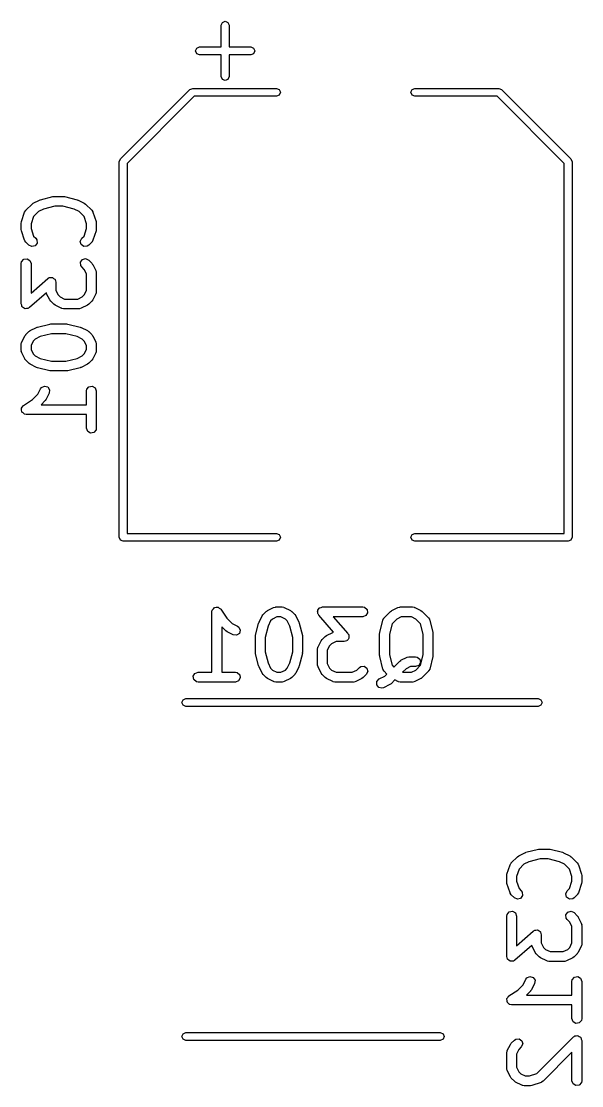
# Model space of a CAD drawing. Extents: x 54 to 297, y -260 to -31.
# Drawn here: x 96.53 to 105.12, y -74.81 to -58.5 of the extents above; entities that cross this region are included whole.
import ezdxf

# ---------------------------------------------------------------- set-up
doc = ezdxf.new("R2010")
doc.units = 0
doc.layers.add('BLACK', color=7, linetype='CONTINUOUS')

msp = doc.modelspace()

# ---------------------------------------------------------------- linework, layer by layer
at = {"layer": 'BLACK', "linetype": 'CONTINUOUS'}
for p, q in [((99.5925, -58.5625), (99.6101, -58.5201)), ((99.6101, -58.5201), (99.6525, -58.5025)), ((99.6525, -58.5025), (99.6949, -58.5201)), ((99.6949, -58.5201), (99.7125, -58.5625)), ((99.5925, -58.8962), (99.5925, -58.5625)), ((99.7125, -58.5625), (99.7125, -58.8962)), ((99.1987, -58.9562), (99.2163, -58.9138)), ((99.2163, -58.9987), (99.1987, -58.9562)), ((99.2163, -58.9138), (99.2587, -58.8962)), ((99.2587, -59.0162), (99.2163, -58.9987)), ((99.2587, -58.8962), (99.5925, -58.8962)), ((99.5925, -59.0162), (99.2587, -59.0162)), ((99.5925, -59.35), (99.5925, -59.0162)), ((99.7125, -58.8962), (100.046, -58.8962)), ((100.046, -59.0162), (99.7125, -59.0162)), ((99.7125, -59.0162), (99.7125, -59.35)), ((100.046, -58.8962), (100.089, -58.9138)), ((100.089, -58.9987), (100.046, -59.0162)), ((100.089, -58.9138), (100.106, -58.9562)), ((100.106, -58.9562), (100.089, -58.9987)), ((99.6101, -59.3924), (99.5925, -59.35)), ((99.7125, -59.35), (99.6949, -59.3924)), ((99.1244, -59.5424), (99.1544, -59.53)), ((99.1544, -59.53), (100.44, -59.53)), ((99.6525, -59.41), (99.6101, -59.3924)), ((99.6949, -59.3924), (99.6525, -59.41)), ((100.44, -59.53), (100.482, -59.5476)), ((102.518, -59.5476), (102.56, -59.53)), ((102.56, -59.53), (103.846, -59.53)), ((103.846, -59.53), (103.888, -59.5476)), ((98.0476, -60.612), (99.112, -59.5476)), ((99.1793, -59.65), (98.15, -60.6793)), ((99.112, -59.5476), (99.1244, -59.5424)), ((100.44, -59.65), (99.1793, -59.65)), ((100.482, -59.6324), (100.44, -59.65)), ((100.482, -59.5476), (100.5, -59.59)), ((100.5, -59.59), (100.482, -59.6324)), ((102.5, -59.59), (102.518, -59.5476)), ((102.518, -59.6324), (102.5, -59.59)), ((102.56, -59.65), (102.518, -59.6324)), ((103.821, -59.65), (102.56, -59.65)), ((104.85, -60.6793), (103.821, -59.65)), ((103.888, -59.5476), (104.952, -60.612)), ((98.03, -60.6544), (98.0476, -60.612)), ((98.03, -66.41), (98.03, -60.6544)), ((104.952, -60.612), (104.952, -60.612)), ((104.952, -60.612), (104.97, -60.6544)), ((104.97, -60.6544), (104.97, -66.41)), ((98.15, -60.6793), (98.15, -66.35)), ((104.85, -66.35), (104.85, -60.6793)), ((96.597, -61.3993), (96.6922, -61.3041)), ((96.6922, -61.3041), (96.7106, -61.2912)), ((96.7106, -61.2912), (96.7117, -61.2901)), ((96.7117, -61.2901), (96.8069, -61.2424)), ((96.8069, -61.2424), (96.8193, -61.2388)), ((96.8193, -61.2388), (96.8223, -61.2368)), ((96.8223, -61.2368), (97.0128, -61.1891)), ((97.0128, -61.1891), (97.0277, -61.1881)), ((97.0277, -61.1881), (97.031, -61.1869)), ((97.031, -61.1869), (97.1738, -61.1869)), ((97.1738, -61.1869), (97.1886, -61.1895)), ((97.1886, -61.1895), (97.192, -61.1891)), ((97.192, -61.1891), (97.3825, -61.2368)), ((97.3825, -61.2368), (97.3943, -61.242)), ((97.3943, -61.242), (97.3978, -61.2424)), ((97.3978, -61.2424), (97.4931, -61.2901)), ((97.4931, -61.2901), (97.5111, -61.3034)), ((97.5111, -61.3034), (97.5126, -61.3041)), ((97.5126, -61.3041), (97.6078, -61.3993)), ((96.5312, -61.5715), (96.5788, -61.4287)), ((96.5788, -61.4287), (96.5913, -61.4058)), ((96.5913, -61.4058), (96.5951, -61.4034)), ((96.5951, -61.4034), (96.597, -61.3993)), ((96.7897, -61.4188), (96.7156, -61.4929)), ((96.8667, -61.3803), (96.7897, -61.4188)), ((97.0402, -61.3369), (96.8667, -61.3803)), ((97.1646, -61.3369), (97.0402, -61.3369)), ((97.3381, -61.3803), (97.1646, -61.3369)), ((97.4151, -61.4188), (97.3381, -61.3803)), ((97.4892, -61.4929), (97.4151, -61.4188)), ((97.6078, -61.3993), (97.6227, -61.4207)), ((97.6227, -61.4207), (97.6231, -61.4252)), ((97.6231, -61.4252), (97.6259, -61.4287)), ((97.6259, -61.4287), (97.6735, -61.5715)), ((96.5274, -61.5952), (96.5313, -61.5732)), ((96.5274, -61.6905), (96.5274, -61.5952)), ((96.5313, -61.5732), (96.5312, -61.5715)), ((96.7156, -61.4929), (96.6774, -61.6074)), ((96.6774, -61.6074), (96.6774, -61.6783)), ((97.5274, -61.6074), (97.4892, -61.4929)), ((97.5274, -61.6783), (97.5274, -61.6074)), ((97.6735, -61.5715), (97.6768, -61.5937)), ((97.6768, -61.5937), (97.6774, -61.5952)), ((97.6774, -61.5952), (97.6774, -61.6905)), ((96.5279, -61.692), (96.5274, -61.6905)), ((96.5312, -61.7142), (96.5279, -61.692)), ((96.5788, -61.8571), (96.5312, -61.7142)), ((96.6774, -61.6783), (96.7156, -61.7928)), ((96.7156, -61.7928), (96.7507, -61.8279)), ((97.4541, -61.8279), (97.4892, -61.7928)), ((97.4892, -61.7928), (97.5274, -61.6783)), ((97.6735, -61.7142), (97.6259, -61.857)), ((97.6774, -61.6905), (97.6735, -61.7126)), ((97.6735, -61.7126), (97.6735, -61.7142)), ((96.5816, -61.8606), (96.5788, -61.8571)), ((96.582, -61.865), (96.5816, -61.8606)), ((96.597, -61.8864), (96.582, -61.865)), ((96.6446, -61.934), (96.597, -61.8864)), ((96.6911, -61.9557), (96.6446, -61.934)), ((96.7406, -61.9424), (96.6911, -61.9557)), ((96.7701, -61.9004), (96.7406, -61.9424)), ((96.7507, -61.8279), (96.7656, -61.8493)), ((96.7656, -61.8493), (96.7701, -61.9004)), ((97.4324, -61.8744), (97.4541, -61.8279)), ((97.4457, -61.924), (97.4324, -61.8744)), ((97.4877, -61.9534), (97.4457, -61.924)), ((97.5388, -61.9489), (97.4877, -61.9534)), ((97.5602, -61.934), (97.5388, -61.9489)), ((97.6078, -61.8864), (97.5602, -61.934)), ((97.6097, -61.8823), (97.6078, -61.8864)), ((97.6135, -61.88), (97.6097, -61.8823)), ((97.6259, -61.857), (97.6135, -61.88)), ((96.5649, -62.1493), (96.6154, -62.1404)), ((96.6154, -62.1404), (96.6598, -62.1661)), ((97.4641, -62.1528), (97.5137, -62.1396)), ((97.5137, -62.1396), (97.5602, -62.1613)), ((96.5274, -62.2143), (96.5319, -62.1886)), ((96.5274, -62.8333), (96.5274, -62.2143)), ((96.5319, -62.1886), (96.5649, -62.1493)), ((96.6598, -62.1661), (96.6774, -62.2143)), ((96.6774, -62.2143), (96.6774, -62.668)), ((97.4347, -62.1949), (97.4641, -62.1528)), ((97.4392, -62.246), (97.4347, -62.1949)), ((97.4541, -62.2673), (97.4392, -62.246)), ((97.4931, -62.3063), (97.4541, -62.2673)), ((97.5274, -62.3748), (97.4931, -62.3063)), ((97.5602, -62.1613), (97.6078, -62.2089)), ((97.6078, -62.2089), (97.6207, -62.2272)), ((97.6207, -62.2272), (97.6218, -62.2284)), ((97.6218, -62.2284), (97.6695, -62.3236)), ((96.6774, -62.668), (96.9339, -62.4436)), ((96.9339, -62.4436), (96.9436, -62.4377)), ((96.9436, -62.4377), (96.9458, -62.435)), ((96.9458, -62.435), (96.9489, -62.4345)), ((96.9489, -62.4345), (96.9562, -62.4301)), ((96.9562, -62.4301), (96.9764, -62.4296)), ((96.9764, -62.4296), (96.9964, -62.4261)), ((96.9964, -62.4261), (97.0015, -62.4291)), ((97.0015, -62.4291), (97.0075, -62.429)), ((97.0075, -62.429), (97.0233, -62.4417)), ((97.0233, -62.4417), (97.0408, -62.4518)), ((97.0408, -62.4518), (97.0428, -62.4574)), ((97.0428, -62.4574), (97.0475, -62.4612)), ((97.0475, -62.4612), (97.0514, -62.481)), ((97.5274, -62.6252), (97.5274, -62.3748)), ((97.6695, -62.3236), (97.6769, -62.3486)), ((97.6769, -62.3486), (97.6758, -62.3529)), ((97.6758, -62.3529), (97.6774, -62.3571)), ((97.6774, -62.3571), (97.6774, -62.6429)), ((97.0514, -62.481), (97.0583, -62.5)), ((97.0583, -62.5), (97.0583, -62.6252)), ((97.0583, -62.6252), (97.0926, -62.6937)), ((97.4931, -62.6937), (97.5274, -62.6252)), ((96.912, -62.6621), (96.6518, -62.8898)), ((96.9163, -62.6764), (96.912, -62.6621)), ((96.9639, -62.7716), (96.9163, -62.6764)), ((96.9651, -62.7728), (96.9639, -62.7716)), ((96.9779, -62.7911), (96.9651, -62.7728)), ((97.0255, -62.8387), (96.9779, -62.7911)), ((97.0926, -62.6937), (97.123, -62.7241)), ((97.123, -62.7241), (97.1915, -62.7583)), ((97.1915, -62.7583), (97.3942, -62.7583)), ((97.3942, -62.7583), (97.4627, -62.7241)), ((97.4627, -62.7241), (97.4931, -62.6937)), ((97.6078, -62.7911), (97.5602, -62.8387)), ((97.6085, -62.7896), (97.6078, -62.7911)), ((97.6218, -62.7716), (97.6085, -62.7896)), ((97.6695, -62.6764), (97.6218, -62.7716)), ((97.67, -62.6719), (97.6695, -62.6764)), ((97.6729, -62.6685), (97.67, -62.6719)), ((97.6774, -62.6429), (97.6729, -62.6685)), ((96.5343, -62.8523), (96.5274, -62.8333)), ((96.5382, -62.8722), (96.5343, -62.8523)), ((96.5429, -62.8759), (96.5382, -62.8722)), ((96.5449, -62.8815), (96.5429, -62.8759)), ((96.5624, -62.8917), (96.5449, -62.8815)), ((96.5782, -62.9043), (96.5624, -62.8917)), ((96.5842, -62.9042), (96.5782, -62.9043)), ((96.5894, -62.9072), (96.5842, -62.9042)), ((96.6093, -62.9037), (96.5894, -62.9072)), ((96.6295, -62.9033), (96.6093, -62.9037)), ((96.6368, -62.8988), (96.6295, -62.9033)), ((96.6399, -62.8983), (96.6368, -62.8988)), ((96.6421, -62.8956), (96.6399, -62.8983)), ((96.6518, -62.8898), (96.6421, -62.8956)), ((97.027, -62.8394), (97.0255, -62.8387)), ((97.045, -62.8528), (97.027, -62.8394)), ((97.1403, -62.9004), (97.045, -62.8528)), ((97.1447, -62.9009), (97.1403, -62.9004)), ((97.1482, -62.9038), (97.1447, -62.9009)), ((97.1738, -62.9083), (97.1482, -62.9038)), ((97.4119, -62.9083), (97.1738, -62.9083)), ((97.4161, -62.9068), (97.4119, -62.9083)), ((97.4205, -62.9078), (97.4161, -62.9068)), ((97.4454, -62.9004), (97.4205, -62.9078)), ((97.5407, -62.8528), (97.4454, -62.9004)), ((97.5418, -62.8516), (97.5407, -62.8528)), ((97.5602, -62.8387), (97.5418, -62.8516)), ((96.597, -63.3041), (96.6446, -63.2565)), ((96.6446, -63.2565), (96.663, -63.2436)), ((96.663, -63.2436), (96.6641, -63.2424)), ((96.6641, -63.2424), (96.7593, -63.1948)), ((96.7593, -63.1948), (96.7717, -63.1911)), ((96.7717, -63.1911), (96.7747, -63.1891)), ((96.7747, -63.1891), (96.9651, -63.1415)), ((96.9651, -63.1415), (96.9801, -63.1405)), ((96.9801, -63.1405), (96.9833, -63.1393)), ((96.9833, -63.1393), (97.2214, -63.1393)), ((97.2214, -63.1393), (97.2362, -63.1419)), ((97.2362, -63.1419), (97.2396, -63.1415)), ((97.2396, -63.1415), (97.4301, -63.1891)), ((97.4301, -63.1891), (97.4419, -63.1944)), ((97.4419, -63.1944), (97.4454, -63.1948)), ((97.4454, -63.1948), (97.5407, -63.2424)), ((97.5407, -63.2424), (97.5587, -63.2558)), ((97.5587, -63.2558), (97.5602, -63.2565)), ((97.5602, -63.2565), (97.6078, -63.3041)), ((96.5274, -63.4524), (96.5319, -63.4267)), ((96.5319, -63.4267), (96.5348, -63.4233)), ((96.5348, -63.4233), (96.5353, -63.4188)), ((96.5353, -63.4188), (96.5829, -63.3236)), ((96.5829, -63.3236), (96.5963, -63.3056)), ((96.5963, -63.3056), (96.597, -63.3041)), ((96.7116, -63.4016), (96.6774, -63.4701)), ((96.742, -63.3712), (96.7116, -63.4016)), ((96.819, -63.3327), (96.742, -63.3712)), ((96.9926, -63.2893), (96.819, -63.3327)), ((97.2122, -63.2893), (96.9926, -63.2893)), ((97.3857, -63.3327), (97.2122, -63.2893)), ((97.4627, -63.3712), (97.3857, -63.3327)), ((97.4931, -63.4016), (97.4627, -63.3712)), ((97.5274, -63.4701), (97.4931, -63.4016)), ((97.6078, -63.3041), (97.6207, -63.3225)), ((97.6207, -63.3225), (97.6218, -63.3236)), ((97.6218, -63.3236), (97.6695, -63.4188)), ((97.6695, -63.4188), (97.6769, -63.4438)), ((97.6769, -63.4438), (97.6758, -63.4482)), ((97.6758, -63.4482), (97.6774, -63.4524)), ((96.5274, -63.5476), (96.5274, -63.4524)), ((96.5289, -63.5518), (96.5274, -63.5476)), ((96.5279, -63.5562), (96.5289, -63.5518)), ((96.5353, -63.5812), (96.5279, -63.5562)), ((96.5829, -63.6764), (96.5353, -63.5812)), ((96.6774, -63.4701), (96.6774, -63.5299)), ((96.6774, -63.5299), (96.7116, -63.5984)), ((96.7116, -63.5984), (96.742, -63.6288)), ((97.4627, -63.6288), (97.4931, -63.5984)), ((97.4931, -63.5984), (97.5274, -63.5299)), ((97.5274, -63.5299), (97.5274, -63.4701)), ((97.6695, -63.5812), (97.6218, -63.6764)), ((97.67, -63.5767), (97.6695, -63.5812)), ((97.6729, -63.5733), (97.67, -63.5767)), ((97.6774, -63.5476), (97.6729, -63.5733)), ((97.6774, -63.4524), (97.6774, -63.5476)), ((96.5841, -63.6775), (96.5829, -63.6764)), ((96.597, -63.6959), (96.5841, -63.6775)), ((96.6446, -63.7435), (96.597, -63.6959)), ((96.6461, -63.7442), (96.6446, -63.7435)), ((96.6641, -63.7576), (96.6461, -63.7442)), ((96.7593, -63.8052), (96.6641, -63.7576)), ((96.742, -63.6288), (96.819, -63.6673)), ((96.819, -63.6673), (96.9926, -63.7107)), ((96.9926, -63.7107), (97.2122, -63.7107)), ((97.2122, -63.7107), (97.3857, -63.6673)), ((97.3857, -63.6673), (97.4627, -63.6288)), ((97.5407, -63.7576), (97.4454, -63.8052)), ((97.5418, -63.7564), (97.5407, -63.7576)), ((97.5602, -63.7435), (97.5418, -63.7564)), ((97.6078, -63.6959), (97.5602, -63.7435)), ((97.6085, -63.6944), (97.6078, -63.6959)), ((97.6218, -63.6764), (97.6085, -63.6944)), ((96.7628, -63.8056), (96.7593, -63.8052)), ((96.7747, -63.8109), (96.7628, -63.8056)), ((96.9651, -63.8585), (96.7747, -63.8109)), ((96.9686, -63.8581), (96.9651, -63.8585)), ((96.9833, -63.8607), (96.9686, -63.8581)), ((97.2214, -63.8607), (96.9833, -63.8607)), ((97.2247, -63.8595), (97.2214, -63.8607)), ((97.2396, -63.8585), (97.2247, -63.8595)), ((97.4301, -63.8109), (97.2396, -63.8585)), ((97.433, -63.8089), (97.4301, -63.8109)), ((97.4454, -63.8052), (97.433, -63.8089)), ((96.8365, -64.1122), (96.8836, -64.0918)), ((96.8836, -64.0918), (96.9328, -64.1064)), ((97.5649, -64.1017), (97.6154, -64.0928)), ((97.6154, -64.0928), (97.6598, -64.1185)), ((96.6975, -64.2989), (96.7788, -64.2175)), ((96.7788, -64.2175), (96.821, -64.1331)), ((96.821, -64.1331), (96.8365, -64.1122)), ((96.9552, -64.2002), (96.9076, -64.2954)), ((96.9328, -64.1064), (96.961, -64.1492)), ((96.961, -64.1492), (96.9552, -64.2002)), ((97.5274, -64.1667), (97.5319, -64.141)), ((97.5274, -64.3774), (97.5274, -64.1667)), ((97.5319, -64.141), (97.5649, -64.1017)), ((97.6598, -64.1185), (97.6774, -64.1667)), ((97.6774, -64.1667), (97.6774, -64.7381)), ((96.5304, -64.4313), (96.5433, -64.4138)), ((96.5433, -64.4138), (96.5542, -64.3949)), ((96.5542, -64.3949), (96.5582, -64.3935)), ((96.5582, -64.3935), (96.5608, -64.39)), ((96.5608, -64.39), (96.6975, -64.2989)), ((96.8935, -64.3149), (96.8311, -64.3774)), ((96.8311, -64.3774), (97.5274, -64.3774)), ((96.8942, -64.3135), (96.8935, -64.3149)), ((96.9076, -64.2954), (96.8942, -64.3135)), ((96.5285, -64.4394), (96.5307, -64.4356)), ((96.5323, -64.4608), (96.5285, -64.4394)), ((96.5307, -64.4356), (96.5304, -64.4313)), ((96.5337, -64.4825), (96.5323, -64.4608)), ((96.5367, -64.4856), (96.5337, -64.4825)), ((96.5374, -64.4899), (96.5367, -64.4856)), ((96.5541, -64.5039), (96.5374, -64.4899)), ((96.5691, -64.5196), (96.5541, -64.5039)), ((96.5734, -64.5201), (96.5691, -64.5196)), ((96.5767, -64.5229), (96.5734, -64.5201)), ((96.6024, -64.5274), (96.5767, -64.5229)), ((97.5274, -64.5274), (96.6024, -64.5274)), ((97.5274, -64.7381), (97.5274, -64.5274)), ((97.5449, -64.7863), (97.5274, -64.7381)), ((97.6774, -64.7381), (97.6729, -64.7637)), ((97.5894, -64.812), (97.5449, -64.7863)), ((97.6399, -64.803), (97.5894, -64.812)), ((97.6729, -64.7637), (97.6399, -64.803)), ((98.15, -66.35), (100.44, -66.35)), ((100.44, -66.35), (100.482, -66.3676)), ((100.482, -66.3676), (100.5, -66.41)), ((102.5, -66.41), (102.518, -66.3676)), ((102.518, -66.3676), (102.56, -66.35)), ((102.56, -66.35), (104.85, -66.35)), ((98.0476, -66.4524), (98.03, -66.41)), ((98.09, -66.47), (98.0476, -66.4524)), ((100.44, -66.47), (98.09, -66.47)), ((100.482, -66.4524), (100.44, -66.47)), ((100.5, -66.41), (100.482, -66.4524)), ((102.518, -66.4524), (102.5, -66.41)), ((102.56, -66.47), (102.518, -66.4524)), ((104.91, -66.47), (102.56, -66.47)), ((104.952, -66.4524), (104.91, -66.47)), ((104.97, -66.41), (104.952, -66.4524)), ((99.4533, -67.5267), (99.4561, -67.5234)), ((99.4561, -67.5234), (99.4566, -67.5191)), ((99.4566, -67.5191), (99.4723, -67.5041)), ((99.4723, -67.5041), (99.4863, -67.4874)), ((99.4863, -67.4874), (99.4906, -67.4867)), ((99.4906, -67.4867), (99.4937, -67.4837)), ((99.4937, -67.4837), (99.5154, -67.4823)), ((99.5154, -67.4823), (99.5368, -67.4785)), ((99.5368, -67.4785), (99.5406, -67.4807)), ((99.5406, -67.4807), (99.5449, -67.4804)), ((99.5449, -67.4804), (99.5624, -67.4933)), ((99.5624, -67.4933), (99.5813, -67.5042)), ((99.5813, -67.5042), (99.5827, -67.5082)), ((99.5827, -67.5082), (99.5862, -67.5108)), ((99.5862, -67.5108), (99.6773, -67.6475)), ((100.3, -67.5329), (100.395, -67.4853)), ((100.395, -67.4853), (100.42, -67.4779)), ((100.42, -67.4779), (100.424, -67.4789)), ((100.424, -67.4789), (100.429, -67.4774)), ((100.429, -67.4774), (100.524, -67.4774)), ((100.524, -67.4774), (100.549, -67.4819)), ((100.549, -67.4819), (100.553, -67.4848)), ((100.553, -67.4848), (100.557, -67.4853)), ((100.557, -67.4853), (100.653, -67.5329)), ((101.072, -67.5282), (101.085, -67.5124)), ((101.085, -67.5124), (101.095, -67.4949)), ((101.095, -67.4949), (101.1, -67.4929)), ((101.1, -67.4929), (101.104, -67.4882)), ((101.104, -67.4882), (101.124, -67.4843)), ((101.124, -67.4843), (101.143, -67.4774)), ((101.143, -67.4774), (101.762, -67.4774)), ((101.762, -67.4774), (101.788, -67.4819)), ((101.788, -67.4819), (101.827, -67.5149)), ((101.827, -67.5149), (101.836, -67.5654)), ((102.205, -67.5329), (102.3, -67.4853)), ((102.3, -67.4853), (102.325, -67.4779)), ((102.325, -67.4779), (102.329, -67.4789)), ((102.329, -67.4789), (102.333, -67.4774)), ((102.333, -67.4774), (102.524, -67.4774)), ((102.524, -67.4774), (102.549, -67.4819)), ((102.549, -67.4819), (102.553, -67.4848)), ((102.553, -67.4848), (102.557, -67.4853)), ((102.557, -67.4853), (102.653, -67.5329)), ((99.4488, -67.5524), (99.4533, -67.5267)), ((99.4488, -68.4774), (99.4488, -67.5524)), ((99.6773, -67.6475), (99.7587, -67.7288)), ((100.171, -67.7093), (100.219, -67.6141)), ((100.219, -67.6141), (100.232, -67.5961)), ((100.232, -67.5961), (100.233, -67.5946)), ((100.233, -67.5946), (100.28, -67.547)), ((100.28, -67.547), (100.299, -67.5341)), ((100.299, -67.5341), (100.3, -67.5329)), ((100.378, -67.6616), (100.347, -67.692)), ((100.446, -67.6274), (100.378, -67.6616)), ((100.506, -67.6274), (100.446, -67.6274)), ((100.575, -67.6616), (100.506, -67.6274)), ((100.605, -67.692), (100.575, -67.6616)), ((100.653, -67.5329), (100.671, -67.5463)), ((100.671, -67.5463), (100.672, -67.547)), ((100.672, -67.547), (100.72, -67.5946)), ((100.72, -67.5946), (100.733, -67.613)), ((100.733, -67.613), (100.734, -67.6141)), ((100.734, -67.6141), (100.781, -67.7093)), ((101.069, -67.5394), (101.072, -67.5342)), ((101.073, -67.5593), (101.069, -67.5394)), ((101.072, -67.5342), (101.072, -67.5282)), ((101.073, -67.5795), (101.073, -67.5593)), ((101.077, -67.5868), (101.073, -67.5795)), ((101.078, -67.5899), (101.077, -67.5868)), ((101.081, -67.5921), (101.078, -67.5899)), ((101.086, -67.6018), (101.081, -67.5921)), ((101.314, -67.862), (101.086, -67.6018)), ((101.762, -67.6274), (101.308, -67.6274)), ((101.308, -67.6274), (101.533, -67.8839)), ((101.81, -67.6098), (101.762, -67.6274)), ((101.836, -67.5654), (101.81, -67.6098)), ((102.022, -67.8675), (102.07, -67.677)), ((102.07, -67.677), (102.081, -67.6533)), ((102.081, -67.6533), (102.087, -67.6489)), ((102.087, -67.6489), (102.09, -67.6422)), ((102.09, -67.6422), (102.185, -67.547)), ((102.185, -67.547), (102.203, -67.5341)), ((102.203, -67.5341), (102.205, -67.5329)), ((102.283, -67.6616), (102.211, -67.7336)), ((102.351, -67.6274), (102.283, -67.6616)), ((102.506, -67.6274), (102.351, -67.6274)), ((102.575, -67.6616), (102.506, -67.6274)), ((102.647, -67.7336), (102.575, -67.6616)), ((102.653, -67.5329), (102.671, -67.5463)), ((102.671, -67.5463), (102.672, -67.547)), ((102.672, -67.547), (102.767, -67.6422)), ((102.767, -67.6422), (102.782, -67.6635)), ((102.782, -67.6635), (102.783, -67.6709)), ((102.783, -67.6709), (102.787, -67.677)), ((102.787, -67.677), (102.835, -67.8675)), ((99.6613, -67.8435), (99.5988, -67.7811)), ((99.5988, -67.7811), (99.5988, -68.4774)), ((99.6627, -67.8442), (99.6613, -67.8435)), ((99.6807, -67.8576), (99.6627, -67.8442)), ((99.7587, -67.7288), (99.8431, -67.771)), ((99.8431, -67.771), (99.864, -67.7865)), ((99.864, -67.7865), (99.8844, -67.8336)), ((99.8844, -67.8336), (99.8698, -67.8828)), ((100.118, -67.9151), (100.165, -67.7247)), ((100.165, -67.7247), (100.171, -67.7128)), ((100.171, -67.7128), (100.171, -67.7093)), ((100.309, -67.769), (100.265, -67.9426)), ((100.347, -67.692), (100.309, -67.769)), ((100.644, -67.769), (100.605, -67.692)), ((100.687, -67.9426), (100.644, -67.769)), ((100.781, -67.7093), (100.785, -67.7217)), ((100.785, -67.7217), (100.787, -67.7247)), ((100.787, -67.7247), (100.835, -67.9151)), ((102.211, -67.7336), (102.17, -67.8949)), ((102.687, -67.8949), (102.647, -67.7336)), ((99.776, -67.9052), (99.6807, -67.8576)), ((99.8269, -67.911), (99.776, -67.9052)), ((99.8698, -67.8828), (99.8269, -67.911)), ((100.115, -67.9333), (100.118, -67.9186)), ((100.115, -68.1714), (100.115, -67.9333)), ((100.118, -67.9186), (100.118, -67.9151)), ((100.265, -67.9426), (100.265, -68.1622)), ((100.687, -68.1622), (100.687, -67.9426)), ((100.835, -67.9151), (100.836, -67.9301)), ((100.836, -67.9301), (100.837, -67.9333)), ((100.837, -67.9333), (100.837, -68.1714)), ((101.076, -68.0903), (101.123, -67.995)), ((101.123, -67.995), (101.137, -67.977)), ((101.137, -67.9755), (101.185, -67.9279)), ((101.137, -67.977), (101.137, -67.9755)), ((101.185, -67.9279), (101.203, -67.9151)), ((101.203, -67.9151), (101.205, -67.9139)), ((101.205, -67.9139), (101.3, -67.8663)), ((101.351, -68.0083), (101.283, -68.0426)), ((101.3, -67.8663), (101.314, -67.862)), ((101.476, -68.0083), (101.351, -68.0083)), ((101.495, -68.0014), (101.476, -68.0083)), ((101.515, -67.9975), (101.495, -68.0014)), ((101.519, -67.9928), (101.515, -67.9975)), ((101.524, -67.9908), (101.519, -67.9928)), ((101.535, -67.9733), (101.524, -67.9908)), ((101.533, -67.8839), (101.538, -67.8936)), ((101.547, -67.9575), (101.535, -67.9733)), ((101.538, -67.8936), (101.541, -67.8958)), ((101.541, -67.8958), (101.542, -67.8989)), ((101.542, -67.8989), (101.546, -67.9062)), ((101.546, -67.9062), (101.547, -67.9264)), ((101.547, -67.9264), (101.55, -67.9464)), ((101.55, -67.9464), (101.547, -67.9515)), ((101.547, -67.9515), (101.547, -67.9575)), ((102.02, -67.8857), (102.023, -67.871)), ((102.02, -68.219), (102.02, -67.8857)), ((102.023, -67.871), (102.022, -67.8675)), ((102.17, -67.8949), (102.17, -68.2098)), ((102.687, -68.2098), (102.687, -67.8949)), ((102.835, -67.8675), (102.836, -67.8825)), ((102.836, -67.8825), (102.837, -67.8857)), ((102.837, -67.8857), (102.837, -68.219)), ((100.117, -68.1747), (100.115, -68.1714)), ((100.118, -68.1896), (100.117, -68.1747)), ((100.265, -68.1622), (100.309, -68.3357)), ((100.644, -68.3357), (100.687, -68.1622)), ((100.837, -68.1714), (100.834, -68.1862)), ((101.068, -68.1238), (101.072, -68.0982)), ((101.068, -68.3619), (101.068, -68.1238)), ((101.072, -68.0982), (101.075, -68.0947)), ((101.075, -68.0947), (101.076, -68.0903)), ((101.252, -68.073), (101.218, -68.1415)), ((101.218, -68.1415), (101.218, -68.3442)), ((101.283, -68.0426), (101.252, -68.073)), ((100.165, -68.3801), (100.118, -68.1896)), ((100.309, -68.3357), (100.347, -68.4127)), ((100.605, -68.4127), (100.644, -68.3357)), ((100.835, -68.1896), (100.787, -68.3801)), ((100.834, -68.1862), (100.835, -68.1896)), ((102.021, -68.2223), (102.02, -68.219)), ((102.022, -68.2372), (102.021, -68.2223)), ((102.07, -68.4277), (102.022, -68.2372)), ((102.17, -68.2098), (102.211, -68.3712)), ((102.238, -68.3987), (102.328, -68.3089)), ((102.328, -68.3089), (102.346, -68.296)), ((102.346, -68.296), (102.347, -68.2948)), ((102.347, -68.2948), (102.443, -68.2472)), ((102.443, -68.2472), (102.468, -68.2398)), ((102.468, -68.2398), (102.472, -68.2408)), ((102.472, -68.2408), (102.476, -68.2393)), ((102.476, -68.2393), (102.571, -68.2393)), ((102.571, -68.2393), (102.597, -68.2438)), ((102.597, -68.2438), (102.636, -68.2768)), ((102.645, -68.3273), (102.62, -68.3717)), ((102.636, -68.2768), (102.645, -68.3273)), ((102.647, -68.3712), (102.687, -68.2098)), ((102.835, -68.2372), (102.787, -68.4277)), ((102.837, -68.219), (102.834, -68.2338)), ((102.834, -68.2338), (102.835, -68.2372)), ((99.1642, -68.5394), (99.1899, -68.4949)), ((99.1899, -68.4949), (99.2381, -68.4774)), ((99.2381, -68.4774), (99.4488, -68.4774)), ((99.5988, -68.4774), (99.8095, -68.4774)), ((99.8095, -68.4774), (99.8352, -68.4819)), ((99.8352, -68.4819), (99.8745, -68.5149)), ((100.167, -68.383), (100.165, -68.3801)), ((100.171, -68.3954), (100.167, -68.383)), ((100.219, -68.4907), (100.171, -68.3954)), ((100.22, -68.4918), (100.219, -68.4907)), ((100.233, -68.5102), (100.22, -68.4918)), ((100.347, -68.4127), (100.378, -68.4431)), ((100.378, -68.4431), (100.446, -68.4774)), ((100.446, -68.4774), (100.506, -68.4774)), ((100.506, -68.4774), (100.575, -68.4431)), ((100.575, -68.4431), (100.605, -68.4127)), ((100.734, -68.4907), (100.72, -68.5087)), ((100.781, -68.3954), (100.734, -68.4907)), ((100.782, -68.3919), (100.781, -68.3954)), ((100.787, -68.3801), (100.782, -68.3919)), ((101.069, -68.3661), (101.068, -68.3619)), ((101.068, -68.3705), (101.069, -68.3661)), ((101.076, -68.3954), (101.068, -68.3705)), ((101.123, -68.4907), (101.076, -68.3954)), ((101.125, -68.4918), (101.123, -68.4907)), ((101.137, -68.5102), (101.125, -68.4918)), ((101.218, -68.3442), (101.252, -68.4127)), ((101.252, -68.4127), (101.283, -68.4431)), ((101.283, -68.4431), (101.351, -68.4774)), ((101.351, -68.4774), (101.601, -68.4774)), ((101.601, -68.4774), (101.67, -68.4431)), ((101.67, -68.4431), (101.709, -68.4041)), ((101.709, -68.4041), (101.73, -68.3892)), ((101.73, -68.3892), (101.781, -68.3847)), ((101.781, -68.3847), (101.823, -68.4141)), ((101.837, -68.4637), (101.815, -68.5102)), ((101.823, -68.4141), (101.837, -68.4637)), ((102.074, -68.4338), (102.07, -68.4277)), ((102.075, -68.4412), (102.074, -68.4338)), ((102.09, -68.4626), (102.075, -68.4412)), ((102.132, -68.5048), (102.09, -68.4626)), ((102.211, -68.3712), (102.238, -68.3987)), ((102.425, -68.4235), (102.372, -68.4774)), ((102.372, -68.4774), (102.506, -68.4774)), ((102.494, -68.3893), (102.425, -68.4235)), ((102.571, -68.3893), (102.494, -68.3893)), ((102.506, -68.4774), (102.575, -68.4431)), ((102.62, -68.3717), (102.571, -68.3893)), ((102.575, -68.4431), (102.647, -68.3712)), ((102.767, -68.4626), (102.672, -68.5578)), ((102.77, -68.4558), (102.767, -68.4626)), ((102.776, -68.4515), (102.77, -68.4558)), ((102.787, -68.4277), (102.776, -68.4515)), ((99.1731, -68.5899), (99.1642, -68.5394)), ((99.2124, -68.6229), (99.1731, -68.5899)), ((99.2381, -68.6274), (99.2124, -68.6229)), ((99.8095, -68.6274), (99.2381, -68.6274)), ((99.8577, -68.6098), (99.8095, -68.6274)), ((99.8834, -68.5654), (99.8577, -68.6098)), ((99.8745, -68.5149), (99.8834, -68.5654)), ((100.28, -68.5578), (100.233, -68.5102)), ((100.282, -68.5585), (100.28, -68.5578)), ((100.3, -68.5718), (100.282, -68.5585)), ((100.395, -68.6195), (100.3, -68.5718)), ((100.399, -68.62), (100.395, -68.6195)), ((100.403, -68.6229), (100.399, -68.62)), ((100.429, -68.6274), (100.403, -68.6229)), ((100.524, -68.6274), (100.429, -68.6274)), ((100.528, -68.6258), (100.524, -68.6274)), ((100.532, -68.6269), (100.528, -68.6258)), ((100.557, -68.6195), (100.532, -68.6269)), ((100.653, -68.5718), (100.557, -68.6195)), ((100.654, -68.5707), (100.653, -68.5718)), ((100.672, -68.5578), (100.654, -68.5707)), ((100.72, -68.5102), (100.672, -68.5578)), ((100.72, -68.5087), (100.72, -68.5102)), ((101.185, -68.5578), (101.137, -68.5102)), ((101.187, -68.5585), (101.185, -68.5578)), ((101.205, -68.5718), (101.187, -68.5585)), ((101.3, -68.6195), (101.205, -68.5718)), ((101.304, -68.62), (101.3, -68.6195)), ((101.308, -68.6229), (101.304, -68.62)), ((101.333, -68.6274), (101.308, -68.6229)), ((101.619, -68.6274), (101.333, -68.6274)), ((101.623, -68.6258), (101.619, -68.6274)), ((101.628, -68.6269), (101.623, -68.6258)), ((101.653, -68.6195), (101.628, -68.6269)), ((101.748, -68.5718), (101.653, -68.6195)), ((101.749, -68.5707), (101.748, -68.5718)), ((101.767, -68.5578), (101.749, -68.5707)), ((101.815, -68.5102), (101.767, -68.5578)), ((101.976, -68.669), (101.979, -68.6178)), ((101.979, -68.6178), (102.014, -68.5805)), ((102.014, -68.5805), (102.098, -68.5384)), ((102.176, -68.6671), (102.081, -68.7147)), ((102.098, -68.5384), (102.132, -68.5048)), ((102.178, -68.6659), (102.176, -68.6671)), ((102.196, -68.653), (102.178, -68.6659)), ((102.253, -68.596), (102.196, -68.653)), ((102.3, -68.6195), (102.253, -68.596)), ((102.304, -68.62), (102.3, -68.6195)), ((102.308, -68.6229), (102.304, -68.62)), ((102.333, -68.6274), (102.308, -68.6229)), ((102.524, -68.6274), (102.333, -68.6274)), ((102.528, -68.6258), (102.524, -68.6274)), ((102.532, -68.6269), (102.528, -68.6258)), ((102.557, -68.6195), (102.532, -68.6269)), ((102.653, -68.5718), (102.557, -68.6195)), ((102.654, -68.5707), (102.653, -68.5718)), ((102.672, -68.5578), (102.654, -68.5707)), ((102.006, -68.7102), (101.976, -68.669)), ((102.056, -68.7221), (102.006, -68.7102)), ((102.081, -68.7147), (102.056, -68.7221)), ((98.99, -68.94), (99.0076, -68.8976)), ((99.0076, -68.9824), (98.99, -68.94)), ((99.0076, -68.8976), (99.05, -68.88)), ((99.05, -69), (99.0076, -68.9824)), ((99.05, -68.88), (104.45, -68.88)), ((104.45, -68.88), (104.492, -68.8976)), ((104.492, -68.9824), (104.45, -69)), ((104.492, -68.8976), (104.51, -68.94)), ((104.51, -68.94), (104.492, -68.9824)), ((104.45, -69), (99.05, -69)), ((104.152, -71.2901), (104.247, -71.2424)), ((104.247, -71.2424), (104.259, -71.2388)), ((104.259, -71.2388), (104.262, -71.2368)), ((104.262, -71.2368), (104.453, -71.1891)), ((104.453, -71.1891), (104.468, -71.1881)), ((104.468, -71.1881), (104.471, -71.1869)), ((104.471, -71.1869), (104.614, -71.1869)), ((104.614, -71.1869), (104.629, -71.1895)), ((104.629, -71.1895), (104.632, -71.1891)), ((104.632, -71.1891), (104.822, -71.2368)), ((104.822, -71.2368), (104.834, -71.242)), ((104.834, -71.242), (104.838, -71.2424)), ((104.838, -71.2424), (104.933, -71.2901)), ((103.971, -71.5715), (104.019, -71.4287)), ((104.019, -71.4287), (104.031, -71.4058)), ((104.031, -71.4058), (104.035, -71.4034)), ((104.035, -71.4034), (104.037, -71.3993)), ((104.037, -71.3993), (104.132, -71.3041)), ((104.132, -71.3041), (104.151, -71.2912)), ((104.151, -71.2912), (104.152, -71.2901)), ((104.23, -71.4188), (104.156, -71.4929)), ((104.307, -71.3803), (104.23, -71.4188)), ((104.48, -71.3369), (104.307, -71.3803)), ((104.605, -71.3369), (104.48, -71.3369)), ((104.778, -71.3803), (104.605, -71.3369)), ((104.855, -71.4188), (104.778, -71.3803)), ((104.929, -71.4929), (104.855, -71.4188)), ((104.933, -71.2901), (104.951, -71.3034)), ((104.951, -71.3034), (104.953, -71.3041)), ((104.953, -71.3041), (105.048, -71.3993)), ((105.048, -71.3993), (105.063, -71.4207)), ((105.063, -71.4207), (105.063, -71.4252)), ((105.063, -71.4252), (105.066, -71.4287)), ((105.066, -71.4287), (105.114, -71.5715)), ((103.967, -71.5952), (103.971, -71.5732)), ((103.967, -71.6905), (103.967, -71.5952)), ((103.971, -71.5732), (103.971, -71.5715)), ((104.156, -71.4929), (104.117, -71.6074)), ((104.967, -71.6074), (104.929, -71.4929)), ((105.114, -71.5715), (105.117, -71.5937)), ((105.117, -71.5937), (105.117, -71.5952)), ((105.117, -71.5952), (105.117, -71.6905)), ((103.968, -71.692), (103.967, -71.6905)), ((103.971, -71.7142), (103.968, -71.692)), ((104.019, -71.8571), (103.971, -71.7142)), ((104.117, -71.6074), (104.117, -71.6783)), ((104.117, -71.6783), (104.156, -71.7928)), ((104.929, -71.7928), (104.967, -71.6783)), ((104.967, -71.6783), (104.967, -71.6074)), ((105.114, -71.7142), (105.066, -71.8571)), ((105.117, -71.6905), (105.113, -71.7126)), ((105.113, -71.7126), (105.114, -71.7142)), ((104.022, -71.8606), (104.019, -71.8571)), ((104.022, -71.865), (104.022, -71.8606)), ((104.037, -71.8864), (104.022, -71.865)), ((104.085, -71.934), (104.037, -71.8864)), ((104.156, -71.7928), (104.191, -71.8279)), ((104.21, -71.9004), (104.181, -71.9424)), ((104.191, -71.8279), (104.206, -71.8493)), ((104.206, -71.8493), (104.21, -71.9004)), ((104.872, -71.8744), (104.894, -71.8279)), ((104.886, -71.924), (104.872, -71.8744)), ((104.928, -71.9534), (104.886, -71.924)), ((104.894, -71.8279), (104.929, -71.7928)), ((105.048, -71.8864), (105, -71.934)), ((105.05, -71.8823), (105.048, -71.8864)), ((105.054, -71.88), (105.05, -71.8823)), ((105.066, -71.8571), (105.054, -71.88)), ((104.131, -71.9557), (104.085, -71.934)), ((104.181, -71.9424), (104.131, -71.9557)), ((104.979, -71.9489), (104.928, -71.9534)), ((105, -71.934), (104.979, -71.9489)), ((103.967, -72.2143), (103.972, -72.1886)), ((103.967, -72.8333), (103.967, -72.2143)), ((103.972, -72.1886), (104.005, -72.1493)), ((104.005, -72.1493), (104.055, -72.1404)), ((104.055, -72.1404), (104.1, -72.1661)), ((104.1, -72.1661), (104.117, -72.2143)), ((104.117, -72.2143), (104.117, -72.668)), ((104.875, -72.1949), (104.904, -72.1528)), ((104.879, -72.246), (104.875, -72.1949)), ((104.894, -72.2673), (104.879, -72.246)), ((104.904, -72.1528), (104.954, -72.1396)), ((104.954, -72.1396), (105, -72.1613)), ((105, -72.1613), (105.048, -72.2089)), ((105.048, -72.2089), (105.061, -72.2272)), ((105.061, -72.2272), (105.062, -72.2284)), ((105.062, -72.2284), (105.109, -72.3236)), ((104.933, -72.3063), (104.894, -72.2673)), ((104.967, -72.3748), (104.933, -72.3063)), ((104.967, -72.6252), (104.967, -72.3748)), ((105.109, -72.3236), (105.117, -72.3486)), ((105.117, -72.3486), (105.116, -72.3529)), ((105.116, -72.3529), (105.117, -72.3571)), ((105.117, -72.3571), (105.117, -72.6429)), ((104.117, -72.668), (104.374, -72.4436)), ((104.374, -72.4436), (104.384, -72.4377)), ((104.384, -72.4377), (104.386, -72.435)), ((104.386, -72.435), (104.389, -72.4345)), ((104.389, -72.4345), (104.396, -72.4301)), ((104.396, -72.4301), (104.416, -72.4296)), ((104.416, -72.4296), (104.436, -72.4261)), ((104.436, -72.4261), (104.442, -72.4291)), ((104.442, -72.4291), (104.448, -72.429)), ((104.448, -72.429), (104.463, -72.4417)), ((104.463, -72.4417), (104.481, -72.4518)), ((104.481, -72.4518), (104.483, -72.4574)), ((104.483, -72.4574), (104.487, -72.4612)), ((104.487, -72.4612), (104.491, -72.481)), ((104.491, -72.481), (104.498, -72.5)), ((104.498, -72.5), (104.498, -72.6252)), ((104.352, -72.6621), (104.092, -72.8898)), ((104.356, -72.6764), (104.352, -72.6621)), ((104.404, -72.7716), (104.356, -72.6764)), ((104.498, -72.6252), (104.533, -72.6937)), ((104.533, -72.6937), (104.563, -72.7241)), ((104.563, -72.7241), (104.632, -72.7583)), ((104.834, -72.7583), (104.903, -72.7241)), ((104.903, -72.7241), (104.933, -72.6937)), ((104.933, -72.6937), (104.967, -72.6252)), ((105.109, -72.6764), (105.062, -72.7716)), ((105.11, -72.6719), (105.109, -72.6764)), ((105.113, -72.6685), (105.11, -72.6719)), ((105.117, -72.6429), (105.113, -72.6685)), ((103.974, -72.8523), (103.967, -72.8333)), ((103.978, -72.8722), (103.974, -72.8523)), ((103.983, -72.8759), (103.978, -72.8722)), ((103.985, -72.8815), (103.983, -72.8759)), ((104.002, -72.8917), (103.985, -72.8815)), ((104.018, -72.9043), (104.002, -72.8917)), ((104.024, -72.9042), (104.018, -72.9043)), ((104.029, -72.9072), (104.024, -72.9042)), ((104.049, -72.9037), (104.029, -72.9072)), ((104.069, -72.9033), (104.049, -72.9037)), ((104.077, -72.8988), (104.069, -72.9033)), ((104.08, -72.8983), (104.077, -72.8988)), ((104.082, -72.8956), (104.08, -72.8983)), ((104.092, -72.8898), (104.082, -72.8956)), ((104.405, -72.7728), (104.404, -72.7716)), ((104.418, -72.7911), (104.405, -72.7728)), ((104.466, -72.8387), (104.418, -72.7911)), ((104.467, -72.8394), (104.466, -72.8387)), ((104.485, -72.8528), (104.467, -72.8394)), ((104.58, -72.9004), (104.485, -72.8528)), ((104.585, -72.9009), (104.58, -72.9004)), ((104.588, -72.9038), (104.585, -72.9009)), ((104.614, -72.9083), (104.588, -72.9038)), ((104.852, -72.9083), (104.614, -72.9083)), ((104.632, -72.7583), (104.834, -72.7583)), ((104.856, -72.9068), (104.852, -72.9083)), ((104.86, -72.9078), (104.856, -72.9068)), ((104.885, -72.9004), (104.86, -72.9078)), ((104.981, -72.8528), (104.885, -72.9004)), ((104.982, -72.8516), (104.981, -72.8528)), ((105, -72.8387), (104.982, -72.8516)), ((105.048, -72.7911), (105, -72.8387)), ((105.062, -72.7716), (105.048, -72.7896)), ((105.048, -72.7896), (105.048, -72.7911)), ((104.219, -73.2651), (104.261, -73.1807)), ((104.261, -73.1807), (104.277, -73.1598)), ((104.277, -73.1598), (104.324, -73.1394)), ((104.324, -73.1394), (104.373, -73.154)), ((104.373, -73.154), (104.401, -73.1969)), ((104.401, -73.1969), (104.395, -73.2478)), ((104.967, -73.2143), (104.972, -73.1886)), ((104.967, -73.425), (104.967, -73.2143)), ((104.972, -73.1886), (105.005, -73.1493)), ((105.005, -73.1493), (105.055, -73.1404)), ((105.055, -73.1404), (105.1, -73.1661)), ((105.1, -73.1661), (105.117, -73.2143)), ((105.117, -73.2143), (105.117, -73.7857)), ((104.001, -73.4376), (104.137, -73.3465)), ((104.137, -73.3465), (104.219, -73.2651)), ((104.334, -73.3626), (104.271, -73.425)), ((104.348, -73.3431), (104.334, -73.3611)), ((104.334, -73.3611), (104.334, -73.3626)), ((104.395, -73.2478), (104.348, -73.3431)), ((103.969, -73.487), (103.971, -73.4832)), ((103.972, -73.5084), (103.969, -73.487)), ((103.97, -73.4789), (103.983, -73.4614)), ((103.971, -73.4832), (103.97, -73.4789)), ((103.974, -73.5301), (103.972, -73.5084)), ((103.977, -73.5333), (103.974, -73.5301)), ((103.977, -73.5375), (103.977, -73.5333)), ((103.994, -73.5515), (103.977, -73.5375)), ((103.983, -73.4614), (103.994, -73.4425)), ((103.994, -73.4425), (103.998, -73.4411)), ((104.009, -73.5672), (103.994, -73.5515)), ((103.998, -73.4411), (104.001, -73.4376)), ((104.271, -73.425), (104.967, -73.425)), ((104.013, -73.5677), (104.009, -73.5672)), ((104.017, -73.5705), (104.013, -73.5677)), ((104.042, -73.575), (104.017, -73.5705)), ((104.967, -73.575), (104.042, -73.575)), ((104.967, -73.7857), (104.967, -73.575)), ((104.985, -73.8339), (104.967, -73.7857)), ((105.029, -73.8596), (104.985, -73.8339)), ((105.08, -73.8507), (105.029, -73.8596)), ((105.113, -73.8114), (105.08, -73.8507)), ((105.117, -73.7857), (105.113, -73.8114)), ((98.99, -74.06), (99.0076, -74.0176)), ((99.0076, -74.0176), (99.05, -74)), ((99.05, -74), (102.95, -74)), ((102.95, -74), (102.992, -74.0176)), ((102.992, -74.0176), (103.01, -74.06)), ((105.011, -74.0511), (105.033, -74.0491)), ((105.033, -74.0491), (105.055, -74.0452)), ((105.055, -74.0452), (105.058, -74.0469)), ((105.058, -74.0469), (105.062, -74.0466)), ((105.062, -74.0466), (105.08, -74.0596)), ((99.0076, -74.1024), (98.99, -74.06)), ((99.05, -74.12), (99.0076, -74.1024)), ((102.95, -74.12), (99.05, -74.12)), ((102.992, -74.1024), (102.95, -74.12)), ((103.01, -74.06), (102.992, -74.1024)), ((103.975, -74.276), (104.023, -74.1807)), ((104.023, -74.1807), (104.036, -74.1627)), ((104.036, -74.1627), (104.037, -74.1613)), ((104.037, -74.1613), (104.085, -74.1136)), ((104.085, -74.1136), (104.106, -74.0987)), ((104.106, -74.0987), (104.157, -74.0942)), ((104.157, -74.0942), (104.199, -74.1236)), ((104.212, -74.1732), (104.191, -74.2197)), ((104.199, -74.1236), (104.212, -74.1732)), ((104.43, -74.6249), (104.989, -74.066)), ((104.989, -74.066), (105.003, -74.0566)), ((105.003, -74.0566), (105.005, -74.0541)), ((105.005, -74.0541), (105.007, -74.0537)), ((105.007, -74.0537), (105.011, -74.0511)), ((105.08, -74.0596), (105.1, -74.0708)), ((105.1, -74.0708), (105.101, -74.0741)), ((105.101, -74.0741), (105.104, -74.076)), ((105.104, -74.076), (105.11, -74.0978)), ((105.11, -74.0978), (105.117, -74.119)), ((105.117, -74.119), (105.117, -74.7381)), ((103.967, -74.3095), (103.972, -74.2839)), ((103.967, -74.5476), (103.967, -74.3095)), ((103.972, -74.2839), (103.975, -74.2804)), ((103.975, -74.2804), (103.975, -74.276)), ((104.152, -74.2587), (104.117, -74.3272)), ((104.117, -74.3272), (104.117, -74.5299)), ((104.191, -74.2197), (104.152, -74.2587)), ((104.967, -74.3001), (104.524, -74.7435)), ((104.967, -74.7381), (104.967, -74.3001)), ((104.117, -74.5299), (104.152, -74.5984)), ((103.969, -74.5518), (103.967, -74.5476)), ((103.968, -74.5562), (103.969, -74.5518)), ((103.975, -74.5812), (103.968, -74.5562)), ((104.023, -74.6764), (103.975, -74.5812)), ((104.024, -74.6775), (104.023, -74.6764)), ((104.037, -74.6959), (104.024, -74.6775)), ((104.085, -74.7435), (104.037, -74.6959)), ((104.152, -74.5984), (104.182, -74.6288)), ((104.182, -74.6288), (104.251, -74.6631)), ((104.251, -74.6631), (104.316, -74.6631)), ((104.316, -74.6631), (104.43, -74.6249)), ((104.086, -74.7442), (104.085, -74.7435)), ((104.104, -74.7576), (104.086, -74.7442)), ((104.199, -74.8052), (104.104, -74.7576)), ((104.204, -74.8057), (104.199, -74.8052)), ((104.207, -74.8086), (104.204, -74.8057)), ((104.233, -74.8131), (104.207, -74.8086)), ((104.328, -74.8131), (104.233, -74.8131)), ((104.33, -74.8125), (104.328, -74.8131)), ((104.352, -74.8092), (104.33, -74.8125)), ((104.495, -74.7616), (104.352, -74.8092)), ((104.498, -74.7588), (104.495, -74.7616)), ((104.503, -74.7584), (104.498, -74.7588)), ((104.524, -74.7435), (104.503, -74.7584)), ((104.985, -74.7863), (104.967, -74.7381)), ((105.029, -74.812), (104.985, -74.7863)), ((105.08, -74.803), (105.029, -74.812)), ((105.113, -74.7637), (105.08, -74.803)), ((105.117, -74.7381), (105.113, -74.7637))]:
    msp.add_line(p, q, dxfattribs=at)

doc.saveas('drawing.dxf')
